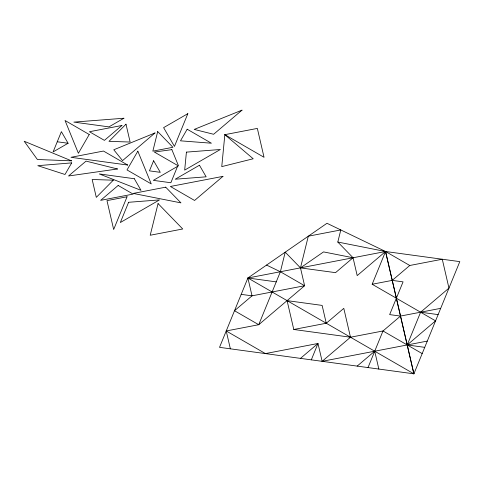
<?xml version="1.0" encoding="UTF-8"?>
<svg xmlns="http://www.w3.org/2000/svg" width="484" height="484" viewBox="0 0 484 484"><rect width="100%" height="100%" fill="white"/><g stroke="black" fill="none" stroke-linecap="round" stroke-linejoin="round"><path stroke-width="0.73" d="M230.366 348.819L226.228 330.965L258.728 324.71L304.611 285.735L300.473 267.888L308.308 236.198L340.803 229.942L337.814 242.042L353.054 257.754L357.186 275.608L385.548 251.505L459.8 261.626L413.899 373.836L219.53 347.343L247.893 277.991L326.978 223.281L385.548 251.505L409.773 265.486L442.273 259.236L448.958 288.119L420.602 312.216L407.226 344.947L422.175 353.598M311.309 359.848L317.988 343.477L265.426 353.592L226.228 330.965M435.57 320.856L372.16 284.253L385.548 251.505L337.814 242.042M368.015 367.58L382.989 330.977L400.492 316.082L389.656 314.606L403.069 281.857L392.234 280.381L372.16 284.253M89.244 134.498L78.384 153.265L65.037 120.498L89.244 134.504M326.27 323.258L322.132 305.41L287.085 300.631L293.788 329.483L326.283 323.233L343.797 308.356L350.489 337.233L322.132 361.324L317.988 343.477L300.473 358.372M435.558 320.856L407.226 344.947L424.728 347.349M392.234 280.381L409.773 265.486M357.18 366.098L374.713 351.209L427.281 341.093M300.467 267.87L323.548 251.91L353.054 257.754L335.527 272.655L300.473 267.888L285.227 252.158L280.387 271.736L258.728 324.71L234.504 310.728L252.031 295.833L304.611 285.735L280.393 271.754L266.557 265.075M68.099 143.258L53.113 151.897L61.389 131.66L68.099 143.258L57.251 141.776M276.255 281.876L247.893 277.991L413.899 373.836L385.554 251.505L247.893 277.991L252.031 295.833L241.195 294.363M400.522 316.058L440.676 308.356M322.132 361.324L374.713 351.209L378.845 369.056M117.485 168.977L68.528 175.994L86.043 161.118L117.479 168.977M127.691 165.044L70.985 157.312L103.473 151.05L127.697 165.044M420.602 312.216L438.123 314.606M293.788 329.483L350.501 337.221L382.989 330.977L407.189 344.941M385.548 251.511L413.899 373.836M186.413 152.127L184.676 170.108L220.359 149.502L186.413 152.127M224.842 134.667L221.763 166.617L253.199 158.77L224.842 134.667L257.343 128.411L264.04 157.294L224.842 134.667M157.693 131.569L152.847 151.153L172.933 147.287L157.693 131.569M158.062 203.57L150.215 235.248L182.728 228.986L158.062 203.57M177.549 166.369L170.864 182.74L153.337 180.357L177.549 166.369M127.056 196.764L113.667 229.507L106.976 200.63L127.056 196.764M128.605 202.294L120.335 222.525L159.514 199.898L128.605 202.294M187.834 113.661L174.446 146.41L163.61 127.643L187.834 113.667M153.616 160.742L149.447 170.858L160.277 172.334L153.616 160.742M71.711 162.884L65.001 174.476L37.788 165.679L71.711 162.884M137.837 151.177L127.002 169.932L151.244 183.902L137.837 151.177M187.175 129.228L180.484 140.826L211.399 143.21L187.175 129.228M125.991 124.182L108.991 141.352L130.129 142.036L125.991 124.182M113.304 180.181L96.298 197.351L92.166 179.503L113.304 180.181M155.001 132.955L122.537 160.621L113.788 149.768L155.001 132.955M241.994 110.164L213.632 134.274L194.199 129.422L241.994 110.164M121.938 125.477L104.411 140.372L89.443 131.727L121.938 125.477M118.163 185.463L100.636 200.352L133.136 194.102L118.163 185.463M222.955 176.37L194.58 200.467L170.386 186.473L222.955 176.37M123.898 118.235L108.93 126.881L73.883 122.113L123.898 118.235M199.456 165.232L175.232 179.213L206.148 176.817L199.456 165.232M165.703 187.169L133.209 193.425L180.949 202.875L165.703 187.169M171.868 149.647L154.335 152.036L178.56 166L171.868 149.647M71.547 160.857L37.383 159.496L24.2 141.243L71.547 160.857M134.322 178.729L99.28 173.931L140.995 190.327L134.322 178.729"/></g></svg>
